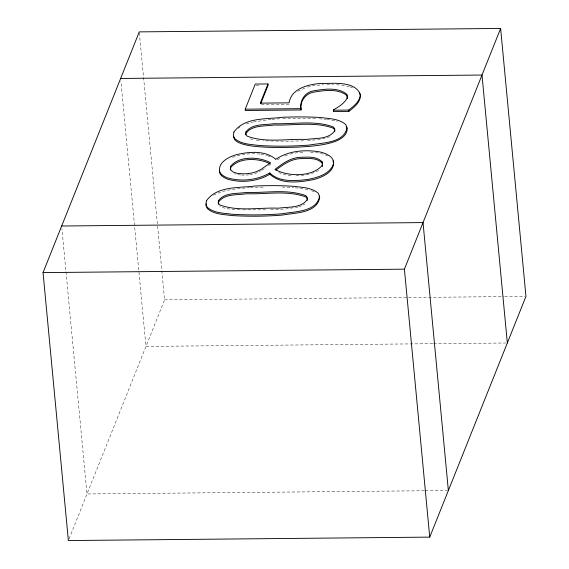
<?xml version="1.0" encoding="UTF-8"?>
<svg xmlns="http://www.w3.org/2000/svg" width="569" height="569" viewBox="0 0 569 569"><rect width="100%" height="100%" fill="white"/><g stroke="black" fill="none" stroke-linecap="round" stroke-linejoin="round"><path stroke-width="0.43" stroke-dasharray="2.85 2.13" d="M69.027 538.914L164.59 299.827L157.485 224.655M238.233 128.317L240.154 126.795M268.604 165.65L270.673 164.121M261.918 170.216L265.837 167.699M303.057 205.096L304.87 203.944M318.697 170.579L310.34 173.972M279.699 158.474L276.193 160.451L275.759 160.458L275.631 159.142M297.729 91.289L306.663 87.299M258.909 171.802L261.263 170.636M213.453 195.16C224.535 189.498 237.287 188.645 249.492 187.685M284.792 156.027L289.365 154.291M232.536 157.393C241.263 153.979 250.822 153.246 260.09 154.099M329.928 136.745L321.072 139.206M298.917 206.725L302.452 205.48M246.313 123.999L252.487 122.15M307.431 87.107L312.843 85.77L323.512 84.646M298.213 206.967L286.079 208.965L269.991 209.719M290.147 154.135L297.21 152.684L304.778 152.193M306.25 174.854L309.572 174.199M253.34 121.994L271.114 119.334M320.304 139.362L306.961 140.707M296.214 175.729L305.418 175.017M271.946 119.284L281.143 118.672M250.324 187.628L264.208 187.066M326.791 84.511L333.384 84.511M282.814 118.565L296.115 118.217L315.752 118.615M303.533 140.835L287.053 141.24L263.148 140.806M265.652 209.826L240.68 209.819M256.235 85.371L258.781 85.343M261.306 104.433L289.208 104.17M164.59 299.827L503.757 296.613M504.646 296.598L525.066 296.406M432.753 343.697L145.97 346.414L120.891 81.118M433.642 343.69L505.557 343.007M424.389 490.763L86.993 493.956L61.921 228.66M425.278 490.748L447.476 490.542M310.56 152.208C316.549 152.357 322.616 153.417 328.014 156.119M291.008 175.522L283.426 174.498L277.274 172.016M319.259 118.786L326.073 119.433M282.146 187.045L293.54 187.606M239.848 209.769C233.098 209.271 225.85 209.506 219.741 206.17M240.538 174.918L237.316 174.683L234.328 173.645M241.341 174.975L243.752 175.152A15.776 6.415 -5.4 0 0 248.824 174.832M336.692 84.596L349.074 86.538M326.912 119.526L330.283 119.903M295.226 187.791L302.815 188.631L309.97 190.124M256.406 140.159L260.645 140.671M260.922 154.263L266.712 155.38M331.876 120.23L337.438 121.396M250.189 138.879L254.706 139.953M349.85 86.815L352.944 87.91M311.435 190.693L315.112 192.102M267.487 155.686L270.609 156.909M139.348 32.76L157.4 223.773M257.337 172.578A15.776 6.415 -5.4 0 1 249.578 174.726"/><path stroke-width="0.85" d="M322.324 166.724L322.339 164.982M230.573 169.96L230.673 167.684C239.087 156.98 258.788 158.033 269.998 163.751M218.332 204.321L218.546 202.002C224.783 193.531 237.387 195.174 246.676 193.744C266.221 194.413 287.253 190.032 305.994 196.995L307.395 198.844L307.253 200.388M245.879 134.817L246.014 133.267C252.259 124.803 264.862 126.439 274.144 125.009C293.696 125.678 314.721 121.297 333.462 128.26L334.871 130.109L334.728 131.659M206.284 203.858L206.006 205.601L207.351 208.581C214.058 214.499 223.709 214.421 232.102 215.559C248.809 216.59 265.588 216.384 282.274 215.096C294.55 212.721 316.841 213.503 319.714 197.564L319.038 196.077M43.045 272.601L139.263 31.878L500.628 28.45L525.955 296.399L429.737 537.122L68.372 540.55L43.045 272.601L404.41 269.173L500.628 28.45M347.268 98.643L347.168 95.777C338.228 88.174 324.166 90.4 313.263 92.235C305.133 93.778 299.678 101.823 301.079 109.966L245.353 110.493L245.225 109.177L255.261 84.063L267.978 83.942L268.106 85.258L260.758 103.643M267.978 83.942L260.31 103.124L289.08 102.847C291.321 88.508 307.9 84.553 320.112 83.472C331.99 83.757 355.234 80.293 360.348 94.632C359.828 101.588 353.762 106.104 348.733 110.059L333.406 110.208L333.534 111.524L348.861 111.382C353.89 107.42 359.949 102.904 360.476 95.948L359.565 92.918M333.406 110.208L333.576 109.774C338.783 106.83 344.252 103.458 347.168 98.046L347.047 94.461C338.107 86.858 324.038 89.084 313.142 90.919C304.408 92.505 299.251 101.502 301.079 109.966M333.534 111.524L333.576 109.774M275.809 170.195C282.715 164.861 290.261 159.512 299.223 158.701C306.94 158.523 316.499 157.115 322.346 163.246M269.471 173.104C256.975 180.217 241.491 181.845 227.7 177.926A31.636 12.867 -5.4 0 1 219.726 171.888C217.65 162.336 228.838 156.859 236.412 154.668C249.172 151.695 264.955 150.173 275.631 159.142L276.065 159.135C288.504 150.856 304.209 149.533 318.661 151.71C325.155 152.833 336.002 156.873 333 165.366C328.377 174.669 317.189 177.606 307.786 179.463C295.19 180.899 279.863 182.528 269.905 173.097L269.471 173.104L269.599 174.42C257.096 181.532 241.612 183.161 227.82 179.242A31.636 12.867 -5.4 0 1 219.854 173.204L219.364 170.615M120.635 78.465L482.007 75.044L507.335 342.993M245.225 109.177L300.951 108.651M269.599 174.42L270.033 174.413C281.811 184.925 299.678 182.279 313.988 179.491C322.346 177.236 335.717 171.589 333.128 160.842M61.665 226.007L423.03 222.586L448.365 490.535M346.172 126.595L347.19 128.829C347.14 135.465 340.667 139.291 335.212 141.468C323.249 145.586 310.503 146.382 297.978 147.136C282.082 147.62 266.093 147.89 250.296 145.799C244.876 144.711 238.966 143.843 234.819 139.846L233.482 136.866M404.41 269.173L429.737 537.122M348.733 110.059L348.861 111.382M269.905 173.097L270.033 174.413M322.225 161.93L322.203 165.401C312.054 177.3 287.587 176.746 275.012 169.37C282.139 163.893 289.841 158.21 299.095 157.385C306.819 157.208 316.371 155.792 322.225 161.93M230.545 166.368L230.417 169.398L232.714 171.81L237.195 173.367L243.632 173.837A15.776 6.415 -5.4 0 0 257.216 171.262L261.143 169.32L270.552 162.798C259.542 156.646 238.845 155.593 230.545 166.368M218.418 200.686L218.212 203.005L219.613 204.854C238.205 211.86 259.115 207.386 278.54 208.183C287.971 206.767 300.695 208.382 307.061 199.847L307.274 197.528L305.866 195.679C287.125 188.716 266.1 193.097 246.548 192.429C237.266 193.858 224.663 192.215 218.418 200.686M245.893 131.951L245.68 134.27L247.088 136.119C265.68 143.132 286.591 138.651 306.008 139.455C315.439 138.032 328.171 139.654 334.529 131.112L334.743 128.793L333.342 126.944C314.6 119.981 293.568 124.362 274.023 123.693C264.734 125.123 252.131 123.487 245.893 131.951M206.433 200.8L205.886 204.285L207.223 207.265C213.93 213.183 223.581 213.098 231.974 214.243C248.681 215.274 265.46 215.068 282.146 213.78C294.429 211.405 316.72 212.187 319.593 196.248L318.242 193.268C311.492 187.365 301.833 187.436 293.412 186.291C280.702 185.451 267.949 185.53 255.218 185.978C239.03 188.175 216.995 185.743 206.433 200.8M233.902 132.065L233.354 135.55L234.698 138.53C241.405 144.448 251.057 144.37 259.45 145.508C276.157 146.539 292.935 146.333 309.621 145.045C321.898 142.67 344.188 143.452 347.062 127.513L345.71 124.533C338.968 118.629 329.302 118.701 320.888 117.555C308.17 116.716 295.418 116.794 282.693 117.25C266.505 119.447 244.464 117.008 233.902 132.065"/></g></svg>
